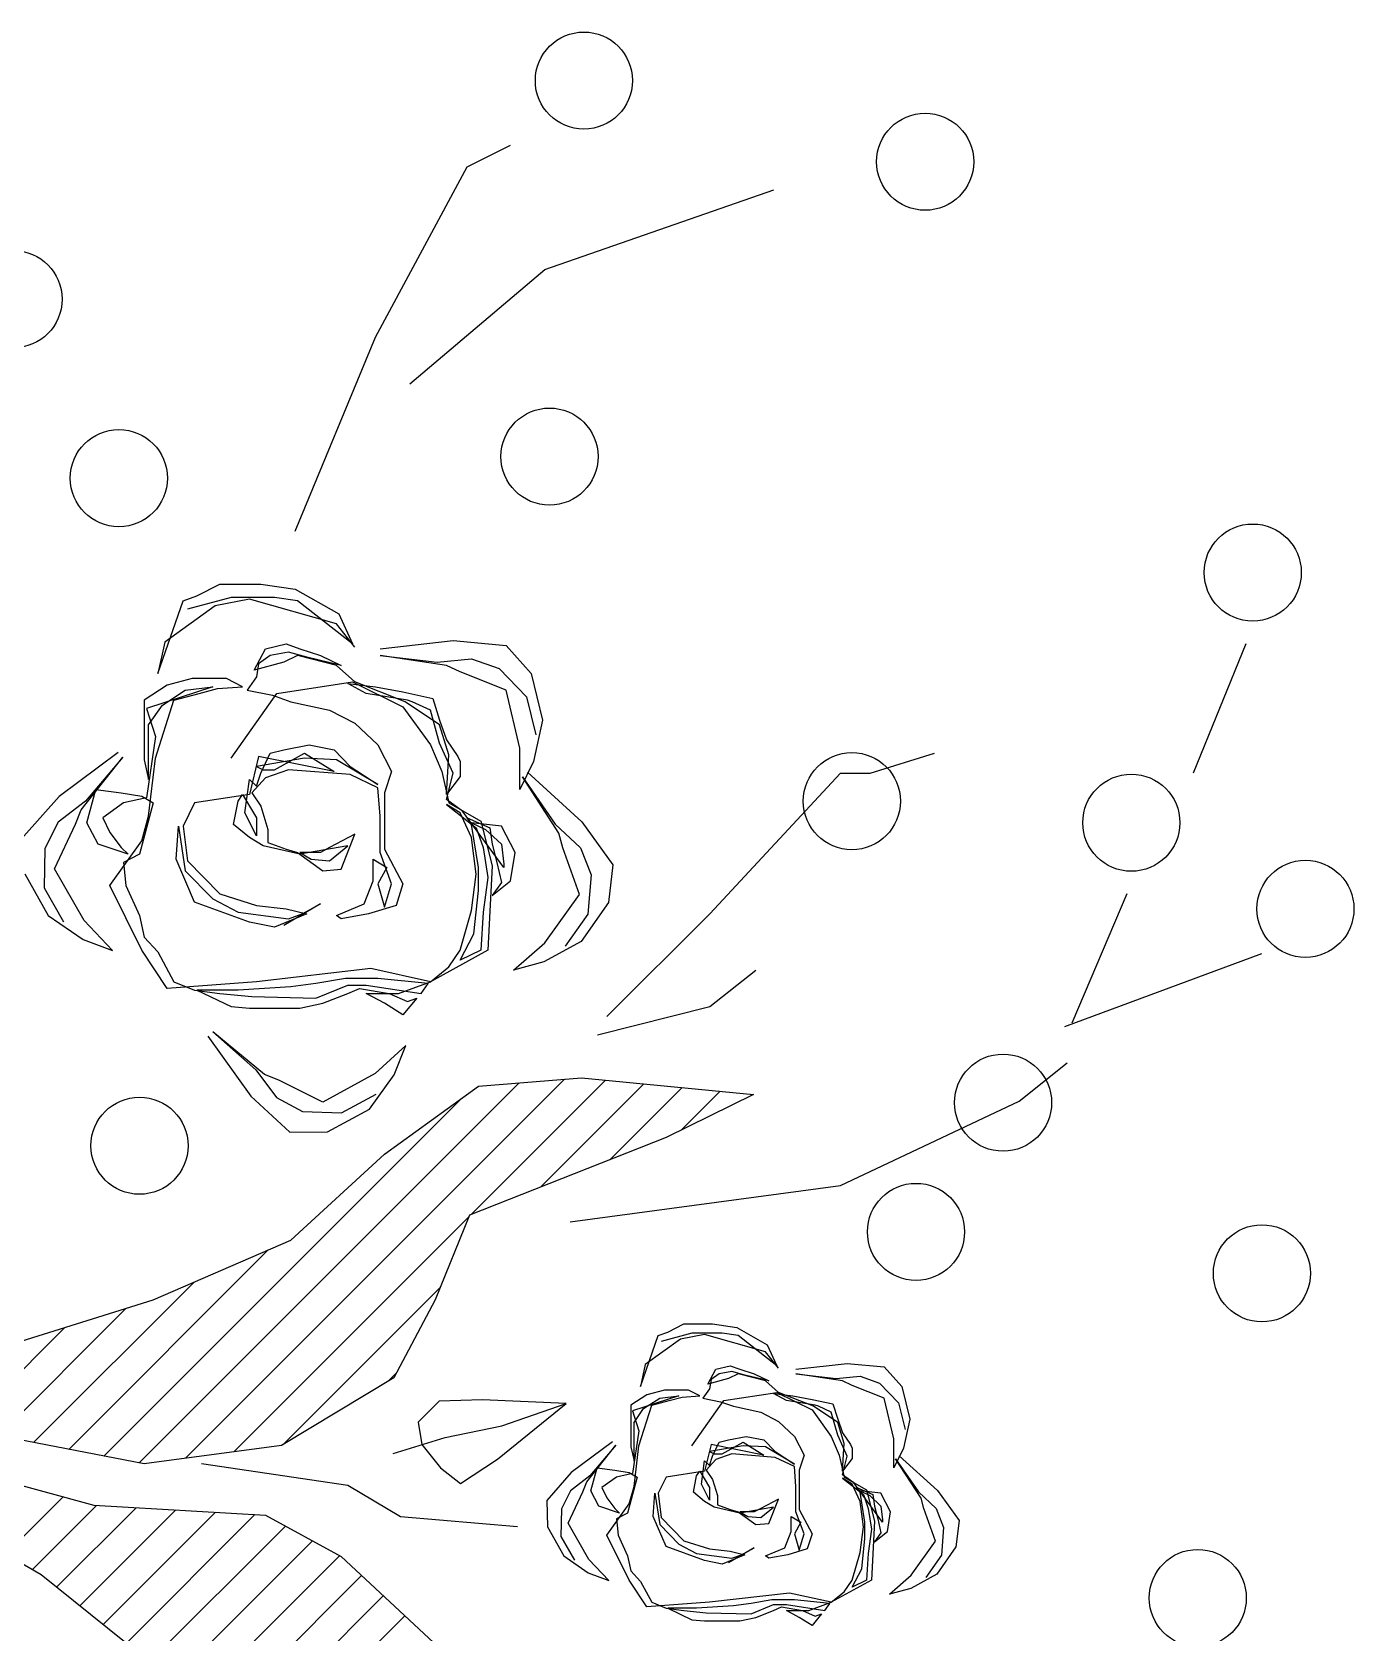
# Model space of a CAD drawing. Header units: inches. Extents: x 2744 to 7136, y -4349 to -2068.
# Drawn here: x 5870.41 to 5878.39, y -4250.18 to -4240.51 of the extents above; entities that cross this region are included whole.
import ezdxf

# ---------------------------------------------------------------- set-up
doc = ezdxf.new("R2010")
doc.units = ezdxf.units.IN
doc.header["$MEASUREMENT"] = 0
doc.layers.add('TREE', color=3, linetype='Continuous')

# ---------------------------------------------------------------- blocks, each defined once
blk = doc.blocks.new('06')
at = {"layer": 'TREE', "color": 97, "true_color": 0x446a2a}
for p, q in [((399.63722, 40.83042), (399.65051, 40.83699)), ((399.60926, 40.77834), (399.63722, 40.83042)), ((399.66099, 40.79907), (399.7309, 40.82334)), ((399.61975, 40.76418), (399.66099, 40.79907)), ((399.58479, 40.71918), (399.60926, 40.77834)), ((399.87491, 40.68479), (399.85883, 40.64535)), ((399.76026, 40.64535), (399.77984, 40.65142)), ((399.71133, 40.60237), (399.75117, 40.64535)), ((399.75117, 40.64535), (399.76026, 40.64535)), ((399.83856, 40.60844), (399.82178, 40.569)), ((399.67987, 40.57102), (399.71133, 40.60237)), ((399.81968, 40.56799), (399.87981, 40.59024)), ((399.71133, 40.57406), (399.72531, 40.58518)), ((399.67707, 40.56546), (399.71133, 40.57406)), ((399.8057, 40.54524), (399.82038, 40.55687)), ((399.53712, 40.4348), (399.6531, 40.55078)), ((399.55128, 40.43618), (399.66701, 40.5519)), ((399.63845, 40.51056), (399.67951, 40.55161)), ((399.6596, 40.51892), (399.69117, 40.55048)), ((399.67218, 40.55232), (399.72461, 40.54726)), ((399.68075, 40.52728), (399.70283, 40.54936)), ((399.52639, 40.43686), (399.63565, 40.54612)), ((399.72461, 40.54726), (399.69804, 40.53411)), ((399.70266, 40.5364), (399.7145, 40.54823)), ((399.75117, 40.51945), (399.8057, 40.54524)), ((399.69804, 40.53411), (399.63792, 40.51035)), ((399.5834, 40.50276), (399.61206, 40.52906)), ((399.66868, 40.50832), (399.75117, 40.51945)), ((399.63792, 40.51035), (399.62744, 40.48456)), ((399.56603, 40.43813), (399.6377, 40.50981)), ((399.54145, 40.48456), (399.5834, 40.50276)), ((399.51566, 40.43892), (399.57652, 40.49978)), ((399.50494, 40.44098), (399.55392, 40.48997)), ((399.58098, 40.4403), (399.62894, 40.48825)), ((399.49421, 40.44305), (399.5331, 40.48194)), ((399.49951, 40.47141), (399.54145, 40.48456)), ((399.62744, 40.48456), (399.61485, 40.46079)), ((399.48348, 40.44511), (399.51448, 40.47611)), ((399.61338, 40.4599), (399.61551, 40.46203)), ((399.61485, 40.46079), (399.5806, 40.44006)), ((399.62871, 40.45364), (399.62228, 40.4472)), ((399.64193, 40.45403), (399.62871, 40.45364)), ((399.66743, 40.45289), (399.64193, 40.45403)), ((399.64653, 40.43588), (399.66743, 40.45289)), ((399.64779, 40.44605), (399.66743, 40.45289)), ((399.62228, 40.4472), (399.62339, 40.44038)), ((399.53865, 40.4345), (399.48343, 40.44512)), ((399.61471, 40.43761), (399.63051, 40.44257)), ((399.63051, 40.44257), (399.64779, 40.44605)), ((399.5806, 40.44006), (399.53865, 40.4345)), ((399.62339, 40.44038), (399.62911, 40.43325)), ((399.48622, 40.43197), (399.52327, 40.42186)), ((399.60087, 40.42793), (399.55613, 40.4345)), ((399.62911, 40.43325), (399.63527, 40.42854)), ((399.63527, 40.42854), (399.64653, 40.43588)), ((399.61695, 40.41832), (399.60087, 40.42793)), ((399.66903, 40.43182), (399.66155, 40.42334)), ((399.4964, 40.40687), (399.51394, 40.42441)), ((399.66155, 40.42334), (399.66174, 40.41527)), ((399.66884, 40.4263), (399.66601, 40.42073)), ((399.5072, 40.40062), (399.47574, 40.41883)), ((399.5045, 40.40218), (399.52413, 40.42181)), ((399.51194, 40.39683), (399.53622, 40.42111)), ((399.51904, 40.39114), (399.54831, 40.42041)), ((399.52327, 40.42186), (399.57571, 40.41883)), ((399.52614, 40.38545), (399.5604, 40.41971)), ((399.53324, 40.37977), (399.57249, 40.41901)), ((399.57571, 40.41883), (399.59878, 40.40619)), ((399.6526, 40.41529), (399.61695, 40.41832)), ((399.66601, 40.42073), (399.66585, 40.41233)), ((399.54034, 40.37408), (399.58177, 40.4155)), ((399.66174, 40.41527), (399.66674, 40.40637)), ((399.54734, 40.36828), (399.59003, 40.41098)), ((399.66585, 40.41233), (399.66999, 40.40505)), ((399.55373, 40.36189), (399.59829, 40.40645)), ((399.59878, 40.40619), (399.63303, 40.37433)), ((399.66674, 40.40637), (399.67422, 40.40125)), ((399.54634, 40.36927), (399.5072, 40.40062)), ((399.56012, 40.35549), (399.60502, 40.40038)), ((399.56652, 40.34909), (399.61164, 40.39422)), ((399.57291, 40.3427), (399.61827, 40.38806))]:
    blk.add_line(p, q, dxfattribs=at)
at = {"layer": 'TREE', "color": 30, "true_color": 0xef731a}
for p, q in [((399.55473, 40.69946), (399.56172, 40.703)), ((399.56172, 40.703), (399.57431, 40.703)), ((399.57431, 40.703), (399.58479, 40.70148)), ((399.58479, 40.70148), (399.59808, 40.69389)), ((399.54285, 40.67569), (399.55054, 40.69794)), ((399.56033, 40.69642), (399.54495, 40.6853)), ((399.55054, 40.69794), (399.55473, 40.69946)), ((399.56522, 40.69895), (399.55194, 40.69541)), ((399.57081, 40.69844), (399.56033, 40.69642)), ((399.5785, 40.69895), (399.56522, 40.69895)), ((399.59738, 40.69086), (399.57081, 40.69844)), ((399.58549, 40.69794), (399.5785, 40.69895)), ((399.60227, 40.68479), (399.58549, 40.69794)), ((399.59808, 40.69389), (399.60227, 40.68479)), ((399.60297, 40.68378), (399.59738, 40.69086)), ((399.54495, 40.6853), (399.54285, 40.67569)), ((399.57221, 40.6767), (399.57571, 40.68328)), ((399.5771, 40.68125), (399.57361, 40.67872)), ((399.57571, 40.68328), (399.582, 40.68479)), ((399.5827, 40.68226), (399.5771, 40.68125)), ((399.58549, 40.68125), (399.5813, 40.67923)), ((399.582, 40.68479), (399.58619, 40.68328)), ((399.58829, 40.68075), (399.5827, 40.68226)), ((399.59738, 40.67822), (399.58549, 40.68125)), ((399.58619, 40.68328), (399.59248, 40.68125)), ((399.59248, 40.68125), (399.59878, 40.67822)), ((399.61066, 40.68328), (399.63303, 40.6858)), ((399.61066, 40.68125), (399.62814, 40.67923)), ((399.63093, 40.67822), (399.61066, 40.68125)), ((399.63303, 40.6858), (399.64911, 40.68429)), ((399.64911, 40.68429), (399.6568, 40.67569)), ((399.5813, 40.67923), (399.57221, 40.6767)), ((399.57361, 40.67872), (399.57291, 40.67468)), ((399.59878, 40.67822), (399.58829, 40.68075)), ((399.60297, 40.67316), (399.59738, 40.67822)), ((399.62814, 40.67923), (399.63862, 40.68024)), ((399.63513, 40.6762), (399.63093, 40.67822)), ((399.63862, 40.68024), (399.64701, 40.67721)), ((399.64701, 40.67721), (399.6554, 40.66861)), ((399.54565, 40.67215), (399.53865, 40.6676)), ((399.55963, 40.67165), (399.53935, 40.66507)), ((399.55334, 40.67417), (399.54565, 40.67215)), ((399.55124, 40.67063), (399.55963, 40.67165)), ((399.56382, 40.67417), (399.55334, 40.67417)), ((399.56103, 40.67114), (399.56872, 40.67165)), ((399.56872, 40.67165), (399.56382, 40.67417)), ((399.57291, 40.67468), (399.57011, 40.67063)), ((399.5792, 40.66962), (399.60227, 40.67316)), ((399.60087, 40.67266), (399.60926, 40.67165)), ((399.60647, 40.66962), (399.60087, 40.67266)), ((399.60227, 40.67316), (399.61765, 40.66558)), ((399.61835, 40.6671), (399.60297, 40.67316)), ((399.60926, 40.67165), (399.61765, 40.67013)), ((399.64911, 40.67063), (399.63513, 40.6762)), ((399.6568, 40.67569), (399.66029, 40.66153)), ((399.53865, 40.6676), (399.53865, 40.66153)), ((399.54215, 40.6499), (399.54774, 40.6676)), ((399.54425, 40.66608), (399.55124, 40.67063)), ((399.54774, 40.6676), (399.55543, 40.66962)), ((399.55543, 40.66962), (399.56103, 40.67114)), ((399.56522, 40.6499), (399.5792, 40.66962)), ((399.57011, 40.67063), (399.5778, 40.66912)), ((399.5778, 40.66912), (399.5834, 40.6671)), ((399.5834, 40.6671), (399.59528, 40.66457)), ((399.61905, 40.6676), (399.60647, 40.66962)), ((399.61765, 40.67013), (399.62674, 40.66811)), ((399.62884, 40.66002), (399.61835, 40.6671)), ((399.62045, 40.6671), (399.61905, 40.6676)), ((399.62604, 40.66457), (399.62045, 40.6671)), ((399.62674, 40.66811), (399.62884, 40.66153)), ((399.6533, 40.65294), (399.64911, 40.67063)), ((399.6554, 40.66861), (399.6582, 40.65698)), ((399.53935, 40.66507), (399.54215, 40.65648)), ((399.54005, 40.66002), (399.54425, 40.66608)), ((399.59528, 40.66457), (399.60297, 40.66052)), ((399.61765, 40.66558), (399.62604, 40.65395)), ((399.62884, 40.65445), (399.62604, 40.66457)), ((399.53865, 40.66153), (399.53865, 40.6494)), ((399.54005, 40.64333), (399.54005, 40.66002)), ((399.60297, 40.66052), (399.60996, 40.65395)), ((399.62884, 40.66153), (399.63093, 40.65547)), ((399.63163, 40.65091), (399.62884, 40.66002)), ((399.66029, 40.66153), (399.6575, 40.64889)), ((399.54215, 40.65648), (399.53935, 40.63777)), ((399.5771, 40.65142), (399.5813, 40.65243)), ((399.5813, 40.65243), (399.58899, 40.65395)), ((399.58899, 40.65395), (399.59668, 40.65243)), ((399.59668, 40.65243), (399.60157, 40.64738)), ((399.60996, 40.65395), (399.61416, 40.64586)), ((399.62604, 40.65395), (399.62953, 40.64586)), ((399.63303, 40.64535), (399.62884, 40.65445)), ((399.63093, 40.65547), (399.63443, 40.65041)), ((399.6533, 40.6403), (399.6533, 40.65294)), ((399.53073, 40.65166), (399.51269, 40.6382)), ((399.51941, 40.6341), (399.53212, 40.65018)), ((399.53212, 40.65018), (399.52076, 40.63675)), ((399.53865, 40.6494), (399.54005, 40.64333)), ((399.54005, 40.63221), (399.54215, 40.6499)), ((399.57361, 40.65041), (399.57081, 40.63878)), ((399.58759, 40.6499), (399.57291, 40.64738)), ((399.57291, 40.64738), (399.57501, 40.64636)), ((399.59668, 40.64586), (399.57361, 40.65041)), ((399.57431, 40.64535), (399.5771, 40.65142)), ((399.5785, 40.64636), (399.58759, 40.65142)), ((399.58759, 40.65142), (399.59668, 40.64586)), ((399.59738, 40.6494), (399.58759, 40.6499)), ((399.60996, 40.64181), (399.59738, 40.6494)), ((399.60157, 40.64738), (399.60996, 40.64181)), ((399.63093, 40.63878), (399.63163, 40.65091)), ((399.63443, 40.65041), (399.63513, 40.64889)), ((399.63513, 40.64889), (399.63513, 40.64434)), ((399.6575, 40.64889), (399.6533, 40.6403)), ((399.56941, 40.63322), (399.57081, 40.64333)), ((399.57081, 40.64333), (399.57291, 40.64131)), ((399.57571, 40.64384), (399.57151, 40.63929)), ((399.57291, 40.64131), (399.57431, 40.64535)), ((399.57501, 40.64636), (399.5785, 40.64636)), ((399.5827, 40.64636), (399.57571, 40.64384)), ((399.60157, 40.64485), (399.5827, 40.64636)), ((399.60996, 40.6408), (399.60157, 40.64485)), ((399.61416, 40.64586), (399.61206, 40.63929)), ((399.62953, 40.64586), (399.63163, 40.63625)), ((399.63093, 40.63726), (399.63303, 40.64535)), ((399.63513, 40.64434), (399.63093, 40.63878)), ((399.65412, 40.64423), (399.66412, 40.62976)), ((399.66521, 40.62699), (399.65412, 40.64423)), ((399.65564, 40.64557), (399.67229, 40.63041)), ((399.51269, 40.6382), (399.502, 40.62609)), ((399.52118, 40.63018), (399.52397, 40.6403)), ((399.52397, 40.6403), (399.53166, 40.63929)), ((399.53166, 40.63929), (399.53796, 40.63827)), ((399.53935, 40.63777), (399.53236, 40.63625)), ((399.53796, 40.63827), (399.54145, 40.63625)), ((399.57081, 40.63878), (399.55403, 40.63625)), ((399.56732, 40.63676), (399.56872, 40.63878)), ((399.56872, 40.63878), (399.57291, 40.6317)), ((399.57151, 40.63929), (399.57431, 40.63524)), ((399.61066, 40.63221), (399.60996, 40.6408)), ((399.61206, 40.63929), (399.61206, 40.62209)), ((399.63583, 40.63372), (399.63093, 40.63726)), ((399.52076, 40.63675), (399.51242, 40.63031)), ((399.51773, 40.62975), (399.51941, 40.6341)), ((399.53236, 40.63625), (399.52607, 40.6317)), ((399.54145, 40.63625), (399.53726, 40.62058)), ((399.55403, 40.63625), (399.55054, 40.62917)), ((399.56592, 40.62968), (399.56732, 40.63676)), ((399.57291, 40.62614), (399.56941, 40.63322)), ((399.57431, 40.63524), (399.5764, 40.62816)), ((399.63093, 40.63575), (399.64002, 40.62867)), ((399.63513, 40.63322), (399.63093, 40.63575)), ((399.63163, 40.63625), (399.64142, 40.63069)), ((399.63862, 40.62563), (399.63513, 40.63322)), ((399.64841, 40.61653), (399.63583, 40.63372)), ((399.51242, 40.63031), (399.50837, 40.62236)), ((399.51134, 40.61613), (399.51773, 40.62975)), ((399.52467, 40.62361), (399.52118, 40.63018)), ((399.52607, 40.6317), (399.52817, 40.62715)), ((399.53796, 40.62462), (399.54005, 40.63221)), ((399.54844, 40.61906), (399.54914, 40.62917)), ((399.54914, 40.62917), (399.55124, 40.61552)), ((399.55054, 40.62917), (399.55194, 40.61855)), ((399.57081, 40.62563), (399.56592, 40.62968)), ((399.57291, 40.6317), (399.57291, 40.62614)), ((399.5764, 40.62816), (399.5764, 40.62412)), ((399.61066, 40.62108), (399.61066, 40.63221)), ((399.63722, 40.6317), (399.64422, 40.62867)), ((399.63862, 40.62968), (399.63722, 40.6317)), ((399.63862, 40.63018), (399.64282, 40.62816)), ((399.64771, 40.62917), (399.63862, 40.63018)), ((399.64072, 40.61653), (399.63862, 40.62968)), ((399.64002, 40.62867), (399.64212, 40.6226)), ((399.64142, 40.63069), (399.64491, 40.61704)), ((399.64282, 40.62816), (399.64771, 40.62361)), ((399.64422, 40.62867), (399.64491, 40.62361)), ((399.65191, 40.62108), (399.64771, 40.62917)), ((399.66412, 40.62976), (399.6718, 40.62254)), ((399.67229, 40.63041), (399.68175, 40.61732)), ((399.53376, 40.62058), (399.52467, 40.62361)), ((399.52817, 40.62715), (399.53166, 40.6226)), ((399.52817, 40.61097), (399.53796, 40.62462)), ((399.53166, 40.6226), (399.53376, 40.62058)), ((399.57501, 40.6231), (399.57081, 40.62563)), ((399.58619, 40.62058), (399.57501, 40.6231)), ((399.5764, 40.62412), (399.582, 40.62209)), ((399.60087, 40.6231), (399.58619, 40.62058)), ((399.59528, 40.6226), (399.59248, 40.62108)), ((399.60297, 40.62664), (399.59528, 40.6226)), ((399.59528, 40.61855), (399.60087, 40.6231)), ((399.59878, 40.61603), (399.60297, 40.62664)), ((399.64002, 40.61451), (399.63862, 40.62563)), ((399.64212, 40.6226), (399.64352, 40.6135)), ((399.64491, 40.62361), (399.64631, 40.61805)), ((399.64771, 40.62361), (399.64841, 40.61754)), ((399.66645, 40.6225), (399.66521, 40.62699)), ((399.50837, 40.62236), (399.50814, 40.61035)), ((399.53726, 40.62058), (399.53236, 40.61805)), ((399.53236, 40.61805), (399.53306, 40.61097)), ((399.55403, 40.60591), (399.54844, 40.61906)), ((399.55194, 40.61855), (399.56172, 40.60844)), ((399.582, 40.62209), (399.58549, 40.62108)), ((399.58549, 40.62108), (399.59318, 40.61552)), ((399.58619, 40.62108), (399.58969, 40.61906)), ((399.59248, 40.62108), (399.58619, 40.62108)), ((399.58969, 40.61906), (399.59528, 40.61855)), ((399.60856, 40.61906), (399.61276, 40.61653)), ((399.60856, 40.61249), (399.60856, 40.61906)), ((399.61416, 40.61148), (399.61066, 40.62108)), ((399.61206, 40.62209), (399.61765, 40.61148)), ((399.64631, 40.61805), (399.64771, 40.61198)), ((399.65051, 40.61249), (399.65191, 40.62108)), ((399.67149, 40.60832), (399.66645, 40.6225)), ((399.6718, 40.62254), (399.67505, 40.61423)), ((399.50227, 40.61456), (399.50941, 40.60184)), ((399.52039, 40.60035), (399.51134, 40.61613)), ((399.55124, 40.61552), (399.55963, 40.60692)), ((399.59318, 40.61552), (399.59878, 40.61603)), ((399.61276, 40.61653), (399.60996, 40.61148)), ((399.63862, 40.60338), (399.64002, 40.61451)), ((399.64072, 40.60945), (399.64072, 40.61653)), ((399.64352, 40.6135), (399.64212, 40.60288)), ((399.64491, 40.61704), (399.64352, 40.59125)), ((399.64841, 40.61754), (399.64841, 40.61653)), ((399.67505, 40.61423), (399.67411, 40.60226)), ((399.68175, 40.61732), (399.68036, 40.60587)), ((399.50814, 40.61035), (399.51405, 40.59996)), ((399.53796, 40.59125), (399.52817, 40.61097)), ((399.53306, 40.61097), (399.53726, 40.60187)), ((399.56172, 40.60844), (399.57291, 40.6049)), ((399.60577, 40.60541), (399.60856, 40.61249)), ((399.60996, 40.61148), (399.61206, 40.6044)), ((399.61206, 40.6044), (399.61416, 40.61148)), ((399.61765, 40.61148), (399.61555, 40.6049)), ((399.63932, 40.59631), (399.64072, 40.60945)), ((399.64491, 40.60794), (399.65051, 40.61249)), ((399.64771, 40.61198), (399.64491, 40.60794)), ((399.66095, 40.5935), (399.67149, 40.60832)), ((399.57081, 40.59985), (399.55403, 40.60591)), ((399.55963, 40.60692), (399.56732, 40.60288)), ((399.57291, 40.6049), (399.582, 40.60389)), ((399.59248, 40.60541), (399.5813, 40.59883)), ((399.582, 40.60389), (399.58829, 40.60237)), ((399.58689, 40.60237), (399.59248, 40.60541)), ((399.59738, 40.60187), (399.60577, 40.60541)), ((399.61555, 40.6049), (399.60716, 40.60237)), ((399.63513, 40.59125), (399.63862, 40.60338)), ((399.68036, 40.60587), (399.67202, 40.59391)), ((399.50941, 40.60184), (399.5201, 40.59453)), ((399.52904, 40.59113), (399.52039, 40.60035)), ((399.53726, 40.60187), (399.53865, 40.59529)), ((399.56732, 40.60288), (399.5827, 40.60086)), ((399.5785, 40.59833), (399.57081, 40.59985)), ((399.58829, 40.60237), (399.5785, 40.59833)), ((399.5827, 40.60086), (399.58689, 40.60237)), ((399.59878, 40.60086), (399.59738, 40.60187)), ((399.60716, 40.60237), (399.59878, 40.60086)), ((399.64212, 40.60288), (399.64142, 40.59125)), ((399.67411, 40.60226), (399.66721, 40.59249)), ((399.5201, 40.59453), (399.52904, 40.59113)), ((399.53865, 40.59529), (399.54285, 40.59074)), ((399.63513, 40.58822), (399.63932, 40.59631)), ((399.65144, 40.58517), (399.66095, 40.5935)), ((399.67202, 40.59391), (399.66067, 40.58768)), ((399.54565, 40.57962), (399.53796, 40.59125)), ((399.54285, 40.59074), (399.54774, 40.58164)), ((399.64352, 40.59125), (399.62604, 40.58164)), ((399.63163, 40.58619), (399.63513, 40.59125)), ((399.64142, 40.59125), (399.63513, 40.58822)), ((399.60786, 40.58569), (399.57291, 40.58164)), ((399.62604, 40.58164), (399.60786, 40.58569)), ((399.62604, 40.58164), (399.63163, 40.58619)), ((399.66067, 40.58768), (399.65144, 40.58517)), ((399.57291, 40.58164), (399.54565, 40.57962)), ((399.54774, 40.58164), (399.55403, 40.57911)), ((399.55403, 40.57911), (399.56172, 40.5781)), ((399.55473, 40.57911), (399.56522, 40.57406)), ((399.56732, 40.57911), (399.55473, 40.57911)), ((399.5834, 40.58013), (399.56732, 40.57911)), ((399.59109, 40.58114), (399.5834, 40.58013)), ((399.60017, 40.58265), (399.59109, 40.58114)), ((399.59109, 40.57659), (399.60087, 40.58063)), ((399.60996, 40.58265), (399.60017, 40.58265)), ((399.60087, 40.58063), (399.60647, 40.58063)), ((399.60087, 40.5781), (399.60437, 40.57962)), ((399.60437, 40.57962), (399.61346, 40.5781)), ((399.60647, 40.58063), (399.62324, 40.5781)), ((399.62534, 40.58114), (399.60996, 40.58265)), ((399.61625, 40.5781), (399.62604, 40.58164)), ((399.62324, 40.5781), (399.62534, 40.58114)), ((399.56172, 40.5781), (399.57151, 40.57709)), ((399.56522, 40.57406), (399.57081, 40.57355)), ((399.57151, 40.57709), (399.59109, 40.57659)), ((399.58619, 40.57355), (399.59318, 40.57507)), ((399.59318, 40.57507), (399.60087, 40.5781)), ((399.60647, 40.5781), (399.61625, 40.5781)), ((399.61206, 40.57507), (399.60647, 40.5781)), ((399.61765, 40.57153), (399.61206, 40.57507)), ((399.61346, 40.5781), (399.61905, 40.57557)), ((399.62185, 40.57659), (399.61765, 40.57153)), ((399.61905, 40.57557), (399.62185, 40.57659)), ((399.57081, 40.57355), (399.5771, 40.57355)), ((399.5771, 40.57355), (399.58619, 40.57355)), ((399.55809, 40.56499), (399.5712, 40.54669)), ((399.55959, 40.56634), (399.5728, 40.55473)), ((399.57543, 40.55333), (399.55959, 40.56634)), ((399.61857, 40.56214), (399.60918, 40.55367)), ((399.615, 40.55326), (399.61857, 40.56214)), ((399.5728, 40.55473), (399.57908, 40.54627)), ((399.57974, 40.55157), (399.57543, 40.55333)), ((399.59324, 40.54492), (399.57974, 40.55157)), ((399.60918, 40.55367), (399.59324, 40.54492)), ((399.60749, 40.54272), (399.615, 40.55326)), ((399.61206, 40.52906), (399.64072, 40.54979)), ((399.64072, 40.54979), (399.67218, 40.55232)), ((399.5712, 40.54669), (399.5831, 40.53577)), ((399.57908, 40.54627), (399.58695, 40.54207)), ((399.59895, 40.54161), (399.60946, 40.54732)), ((399.58695, 40.54207), (399.59895, 40.54161)), ((399.59464, 40.53582), (399.60749, 40.54272)), ((399.5831, 40.53577), (399.59464, 40.53582)), ((399.69846, 40.4747), (399.70336, 40.47718)), ((399.70336, 40.47718), (399.71217, 40.47718)), ((399.71217, 40.47718), (399.71951, 40.47612)), ((399.71951, 40.47612), (399.7288, 40.47081)), ((399.69015, 40.45806), (399.69553, 40.47364)), ((399.70238, 40.47258), (399.69161, 40.46479)), ((399.69553, 40.47364), (399.69846, 40.4747)), ((399.7058, 40.47435), (399.69651, 40.47187)), ((399.70972, 40.47399), (399.70238, 40.47258)), ((399.7151, 40.47435), (399.7058, 40.47435)), ((399.72831, 40.46868), (399.70972, 40.47399)), ((399.72, 40.47364), (399.7151, 40.47435)), ((399.73174, 40.46444), (399.72, 40.47364)), ((399.73223, 40.46373), (399.72831, 40.46868)), ((399.7288, 40.47081), (399.73174, 40.46444)), ((399.69161, 40.46479), (399.69015, 40.45806)), ((399.7107, 40.45877), (399.71314, 40.46337)), ((399.71412, 40.46196), (399.71168, 40.46019)), ((399.71314, 40.46337), (399.71755, 40.46444)), ((399.71804, 40.46267), (399.71412, 40.46196)), ((399.72, 40.46196), (399.71706, 40.46054)), ((399.71755, 40.46444), (399.72049, 40.46337)), ((399.72195, 40.4616), (399.71804, 40.46267)), ((399.72831, 40.45983), (399.72, 40.46196)), ((399.72049, 40.46337), (399.72489, 40.46196)), ((399.72929, 40.45983), (399.72195, 40.4616)), ((399.72489, 40.46196), (399.72929, 40.45983)), ((399.73761, 40.46337), (399.75327, 40.46514)), ((399.73761, 40.46196), (399.74985, 40.46054)), ((399.7518, 40.45983), (399.73761, 40.46196)), ((399.75327, 40.46514), (399.76453, 40.46408)), ((399.76453, 40.46408), (399.76991, 40.45806)), ((399.69749, 40.457), (399.6921, 40.45559)), ((399.70483, 40.457), (399.69749, 40.457)), ((399.70825, 40.45523), (399.70483, 40.457)), ((399.71119, 40.45736), (399.70923, 40.45452)), ((399.71706, 40.46054), (399.7107, 40.45877)), ((399.71168, 40.46019), (399.71119, 40.45736)), ((399.73223, 40.45629), (399.72831, 40.45983)), ((399.74985, 40.46054), (399.75719, 40.46125)), ((399.75474, 40.45842), (399.7518, 40.45983)), ((399.76453, 40.45452), (399.75474, 40.45842)), ((399.75719, 40.46125), (399.76306, 40.45913)), ((399.76306, 40.45913), (399.76893, 40.45311)), ((399.76991, 40.45806), (399.77236, 40.44815)), ((399.6921, 40.45559), (399.68721, 40.4524)), ((399.68721, 40.4524), (399.68721, 40.44815)), ((399.70189, 40.45523), (399.6877, 40.45063)), ((399.68966, 40.44001), (399.69357, 40.4524)), ((399.69112, 40.45134), (399.69602, 40.45452)), ((399.69357, 40.4524), (399.69895, 40.45382)), ((399.69602, 40.45452), (399.70189, 40.45523)), ((399.69895, 40.45382), (399.70287, 40.45488)), ((399.70287, 40.45488), (399.70825, 40.45523)), ((399.7058, 40.44001), (399.71559, 40.45382)), ((399.70923, 40.45452), (399.71461, 40.45346)), ((399.71461, 40.45346), (399.71853, 40.45205)), ((399.71559, 40.45382), (399.73174, 40.45629)), ((399.71853, 40.45205), (399.72685, 40.45028)), ((399.73076, 40.45594), (399.73663, 40.45523)), ((399.73468, 40.45382), (399.73076, 40.45594)), ((399.73174, 40.45629), (399.74251, 40.45099)), ((399.743, 40.45205), (399.73223, 40.45629)), ((399.74348, 40.4524), (399.73468, 40.45382)), ((399.73663, 40.45523), (399.74251, 40.45417)), ((399.74251, 40.45417), (399.74887, 40.45276)), ((399.75034, 40.44709), (399.743, 40.45205)), ((399.74446, 40.45205), (399.74348, 40.4524)), ((399.74838, 40.45028), (399.74446, 40.45205)), ((399.74887, 40.45276), (399.75034, 40.44815)), ((399.76746, 40.44214), (399.76453, 40.45452)), ((399.76893, 40.45311), (399.77089, 40.44497)), ((399.68721, 40.44815), (399.68721, 40.43966)), ((399.6877, 40.45063), (399.68966, 40.44461)), ((399.68819, 40.44709), (399.69112, 40.45134)), ((399.68819, 40.43541), (399.68819, 40.44709)), ((399.72685, 40.45028), (399.73223, 40.44745)), ((399.73223, 40.44745), (399.73712, 40.44284)), ((399.74251, 40.45099), (399.74838, 40.44284)), ((399.75034, 40.4432), (399.74838, 40.45028)), ((399.75034, 40.44815), (399.7518, 40.44391)), ((399.75229, 40.44072), (399.75034, 40.44709)), ((399.77236, 40.44815), (399.7704, 40.43931)), ((399.68966, 40.44461), (399.6877, 40.43152)), ((399.71412, 40.44107), (399.71706, 40.44178)), ((399.71706, 40.44178), (399.72244, 40.44284)), ((399.72244, 40.44284), (399.72783, 40.44178)), ((399.72783, 40.44178), (399.73125, 40.43824)), ((399.73712, 40.44284), (399.74006, 40.43718)), ((399.74838, 40.44284), (399.75083, 40.43718)), ((399.75327, 40.43683), (399.75034, 40.4432)), ((399.7518, 40.44391), (399.75425, 40.44037)), ((399.76746, 40.43329), (399.76746, 40.44214)), ((399.68166, 40.44124), (399.66903, 40.43182)), ((399.67374, 40.42895), (399.68263, 40.44021)), ((399.68263, 40.44021), (399.67468, 40.4308)), ((399.68721, 40.43966), (399.68819, 40.43541)), ((399.68819, 40.42762), (399.68966, 40.44001)), ((399.71168, 40.44037), (399.70972, 40.43223)), ((399.72146, 40.44001), (399.71119, 40.43824)), ((399.71119, 40.43824), (399.71266, 40.43754)), ((399.72783, 40.43718), (399.71168, 40.44037)), ((399.71217, 40.43683), (399.71412, 40.44107)), ((399.71266, 40.43754), (399.7151, 40.43754)), ((399.71804, 40.43754), (399.71314, 40.43577)), ((399.7151, 40.43754), (399.72146, 40.44107)), ((399.73125, 40.43647), (399.71804, 40.43754)), ((399.72146, 40.44107), (399.72783, 40.43718)), ((399.72831, 40.43966), (399.72146, 40.44001)), ((399.73712, 40.43435), (399.72831, 40.43966)), ((399.73125, 40.43824), (399.73712, 40.43435)), ((399.74006, 40.43718), (399.73859, 40.43258)), ((399.75083, 40.43718), (399.75229, 40.43046)), ((399.7518, 40.43223), (399.75229, 40.44072)), ((399.75425, 40.44037), (399.75474, 40.43931)), ((399.75474, 40.43931), (399.75474, 40.43612)), ((399.7704, 40.43931), (399.76746, 40.43329)), ((399.7691, 40.43698), (399.78075, 40.42637)), ((399.67497, 40.42621), (399.67693, 40.43329)), ((399.67693, 40.43329), (399.68232, 40.43258)), ((399.68232, 40.43258), (399.68672, 40.43187)), ((399.70972, 40.43223), (399.69797, 40.43046)), ((399.70727, 40.43081), (399.70825, 40.43223)), ((399.70825, 40.43223), (399.71119, 40.42727)), ((399.70874, 40.42833), (399.70972, 40.43541)), ((399.70972, 40.43541), (399.71119, 40.434)), ((399.71314, 40.43577), (399.71021, 40.43258)), ((399.71021, 40.43258), (399.71217, 40.42975)), ((399.71119, 40.434), (399.71217, 40.43683)), ((399.73712, 40.43364), (399.73125, 40.43647)), ((399.73761, 40.42762), (399.73712, 40.43364)), ((399.73859, 40.43258), (399.73859, 40.42055)), ((399.7518, 40.43116), (399.75327, 40.43683)), ((399.75474, 40.43612), (399.7518, 40.43223)), ((399.76803, 40.43604), (399.77504, 40.42591)), ((399.77579, 40.42397), (399.76803, 40.43604)), ((399.67468, 40.4308), (399.66884, 40.4263)), ((399.67256, 40.42591), (399.67374, 40.42895)), ((399.6828, 40.43046), (399.6784, 40.42727)), ((399.6784, 40.42727), (399.67987, 40.42409)), ((399.6877, 40.43152), (399.6828, 40.43046)), ((399.68917, 40.43046), (399.68623, 40.41948)), ((399.68672, 40.43187), (399.68917, 40.43046)), ((399.68672, 40.42232), (399.68819, 40.42762)), ((399.69797, 40.43046), (399.69553, 40.4255)), ((399.70629, 40.42586), (399.70727, 40.43081)), ((399.71119, 40.42338), (399.70874, 40.42833)), ((399.71119, 40.42727), (399.71119, 40.42338)), ((399.71217, 40.42975), (399.71363, 40.42479)), ((399.73761, 40.41984), (399.73761, 40.42762)), ((399.75523, 40.42869), (399.7518, 40.43116)), ((399.7518, 40.4301), (399.75817, 40.42515)), ((399.75474, 40.42833), (399.7518, 40.4301)), ((399.75229, 40.43046), (399.75914, 40.42656)), ((399.75719, 40.42302), (399.75474, 40.42833)), ((399.76404, 40.41665), (399.75523, 40.42869)), ((399.75621, 40.42727), (399.7611, 40.42515)), ((399.75719, 40.42586), (399.75621, 40.42727)), ((399.66809, 40.41637), (399.67256, 40.42591)), ((399.67742, 40.42161), (399.67497, 40.42621)), ((399.67987, 40.42409), (399.68232, 40.4209)), ((399.67987, 40.41276), (399.68672, 40.42232)), ((399.69406, 40.41842), (399.69455, 40.4255)), ((399.69455, 40.4255), (399.69602, 40.41594)), ((399.69553, 40.4255), (399.69651, 40.41807)), ((399.70972, 40.42302), (399.70629, 40.42586)), ((399.71266, 40.42125), (399.70972, 40.42302)), ((399.71363, 40.42479), (399.71363, 40.42196)), ((399.73223, 40.42373), (399.72685, 40.4209)), ((399.72929, 40.4163), (399.73223, 40.42373)), ((399.75719, 40.42621), (399.76012, 40.42479)), ((399.76355, 40.4255), (399.75719, 40.42621)), ((399.75865, 40.41665), (399.75719, 40.42586)), ((399.75817, 40.41524), (399.75719, 40.42302)), ((399.75817, 40.42515), (399.75963, 40.4209)), ((399.75914, 40.42656), (399.76159, 40.41701)), ((399.76012, 40.42479), (399.76355, 40.42161)), ((399.7611, 40.42515), (399.76159, 40.42161)), ((399.76648, 40.41984), (399.76355, 40.4255)), ((399.77504, 40.42591), (399.78041, 40.42086)), ((399.77667, 40.42083), (399.77579, 40.42397)), ((399.78075, 40.42637), (399.78738, 40.41721)), ((399.68378, 40.41948), (399.67742, 40.42161)), ((399.68232, 40.4209), (399.68378, 40.41948)), ((399.68623, 40.41948), (399.6828, 40.41771)), ((399.6828, 40.41771), (399.68329, 40.41276)), ((399.69797, 40.40922), (399.69406, 40.41842)), ((399.69651, 40.41807), (399.70336, 40.41099)), ((399.72049, 40.41948), (399.71266, 40.42125)), ((399.71363, 40.42196), (399.71755, 40.42055)), ((399.71755, 40.42055), (399.72, 40.41984)), ((399.72, 40.41984), (399.72538, 40.41594)), ((399.73076, 40.42125), (399.72049, 40.41948)), ((399.72049, 40.41984), (399.72293, 40.41842)), ((399.72489, 40.41984), (399.72049, 40.41984)), ((399.72293, 40.41842), (399.72685, 40.41807)), ((399.72685, 40.4209), (399.72489, 40.41984)), ((399.72685, 40.41807), (399.73076, 40.42125)), ((399.73614, 40.41842), (399.73908, 40.41665)), ((399.73614, 40.41382), (399.73614, 40.41842)), ((399.74006, 40.41311), (399.73761, 40.41984)), ((399.73859, 40.42055), (399.74251, 40.41311)), ((399.75963, 40.4209), (399.76061, 40.41453)), ((399.76159, 40.42161), (399.76257, 40.41771)), ((399.76257, 40.41771), (399.76355, 40.41347)), ((399.76355, 40.42161), (399.76404, 40.41736)), ((399.76404, 40.41736), (399.76404, 40.41665)), ((399.76551, 40.41382), (399.76648, 40.41984)), ((399.78019, 40.41091), (399.77667, 40.42083)), ((399.78041, 40.42086), (399.78268, 40.41504)), ((399.67442, 40.40533), (399.66809, 40.41637)), ((399.68672, 40.39896), (399.67987, 40.41276)), ((399.68329, 40.41276), (399.68623, 40.40639)), ((399.69602, 40.41594), (399.70189, 40.40993)), ((399.72538, 40.41594), (399.72929, 40.4163)), ((399.73419, 40.40887), (399.73614, 40.41382)), ((399.73908, 40.41665), (399.73712, 40.41311)), ((399.73712, 40.41311), (399.73859, 40.40816)), ((399.73859, 40.40816), (399.74006, 40.41311)), ((399.74251, 40.41311), (399.74104, 40.40851)), ((399.75719, 40.40745), (399.75817, 40.41524)), ((399.75865, 40.4117), (399.75865, 40.41665)), ((399.76061, 40.41453), (399.75963, 40.4071)), ((399.76159, 40.41701), (399.76061, 40.39896)), ((399.76159, 40.41064), (399.76551, 40.41382)), ((399.76355, 40.41347), (399.76159, 40.41064)), ((399.78268, 40.41504), (399.78203, 40.40666)), ((399.78738, 40.41721), (399.7864, 40.40919)), ((399.70972, 40.40497), (399.69797, 40.40922)), ((399.70189, 40.40993), (399.70727, 40.4071)), ((399.70336, 40.41099), (399.71119, 40.40851)), ((399.71119, 40.40851), (399.71755, 40.4078)), ((399.72489, 40.40887), (399.71706, 40.40426)), ((399.71755, 40.4078), (399.72195, 40.40674)), ((399.72097, 40.40674), (399.72489, 40.40887)), ((399.72831, 40.40639), (399.73419, 40.40887)), ((399.74104, 40.40851), (399.73517, 40.40674)), ((399.75768, 40.40249), (399.75865, 40.4117)), ((399.77281, 40.40053), (399.78019, 40.41091)), ((399.7864, 40.40919), (399.78056, 40.40082)), ((399.68048, 40.39887), (399.67442, 40.40533)), ((399.68623, 40.40639), (399.68721, 40.40179)), ((399.70727, 40.4071), (399.71804, 40.40568)), ((399.7151, 40.40391), (399.70972, 40.40497)), ((399.72195, 40.40674), (399.7151, 40.40391)), ((399.71804, 40.40568), (399.72097, 40.40674)), ((399.72929, 40.40568), (399.72831, 40.40639)), ((399.73517, 40.40674), (399.72929, 40.40568)), ((399.75474, 40.39896), (399.75719, 40.40745)), ((399.75963, 40.4071), (399.75914, 40.39896)), ((399.78203, 40.40666), (399.7772, 40.39982)), ((399.67422, 40.40125), (399.68048, 40.39887)), ((399.6921, 40.39081), (399.68672, 40.39896)), ((399.68721, 40.40179), (399.69015, 40.3986)), ((399.69015, 40.3986), (399.69357, 40.39223)), ((399.76061, 40.39896), (399.74838, 40.39223)), ((399.75229, 40.39542), (399.75474, 40.39896)), ((399.75474, 40.39683), (399.75768, 40.40249)), ((399.75914, 40.39896), (399.75474, 40.39683)), ((399.76616, 40.3947), (399.77281, 40.40053)), ((399.78056, 40.40082), (399.77262, 40.39646)), ((399.73566, 40.39506), (399.71119, 40.39223)), ((399.73027, 40.39294), (399.72391, 40.39188)), ((399.73712, 40.39294), (399.73027, 40.39294)), ((399.74838, 40.39223), (399.73566, 40.39506)), ((399.74789, 40.39188), (399.73712, 40.39294)), ((399.74838, 40.39223), (399.75229, 40.39542)), ((399.77262, 40.39646), (399.76616, 40.3947)), ((399.71119, 40.39223), (399.6921, 40.39081)), ((399.69357, 40.39223), (399.69797, 40.39046)), ((399.69797, 40.39046), (399.70336, 40.38975)), ((399.69846, 40.39046), (399.7058, 40.38692)), ((399.70727, 40.39046), (399.69846, 40.39046)), ((399.70336, 40.38975), (399.71021, 40.38904)), ((399.71853, 40.39117), (399.70727, 40.39046)), ((399.71021, 40.38904), (399.72391, 40.38869)), ((399.72391, 40.39188), (399.71853, 40.39117)), ((399.72391, 40.38869), (399.73076, 40.39152)), ((399.72538, 40.38763), (399.73076, 40.38975)), ((399.73076, 40.39152), (399.73468, 40.39152)), ((399.73076, 40.38975), (399.73321, 40.39081)), ((399.73321, 40.39081), (399.73957, 40.38975)), ((399.73468, 40.39152), (399.74642, 40.38975)), ((399.73468, 40.38975), (399.74153, 40.38975)), ((399.73859, 40.38763), (399.73468, 40.38975)), ((399.73957, 40.38975), (399.74348, 40.38798)), ((399.74153, 40.38975), (399.74838, 40.39223)), ((399.74544, 40.38869), (399.74251, 40.38515)), ((399.74348, 40.38798), (399.74544, 40.38869)), ((399.74642, 40.38975), (399.74789, 40.39188)), ((399.7058, 40.38692), (399.70972, 40.38657)), ((399.70972, 40.38657), (399.71412, 40.38657)), ((399.71412, 40.38657), (399.72049, 40.38657)), ((399.72049, 40.38657), (399.72538, 40.38763)), ((399.74251, 40.38515), (399.73859, 40.38763))]:
    blk.add_line(p, q, dxfattribs=at)
at = {"layer": 'TREE', "color": 97, "true_color": 0x446a2a}
for centre in [(399.67288, 40.85671), (399.77704, 40.83193), (399.49881, 40.78997), (399.66239, 40.74193), (399.53096, 40.73536), (399.87701, 40.70654), (399.75467, 40.63676), (399.83996, 40.63018), (399.89309, 40.60389), (399.80081, 40.54473), (399.77424, 40.50529), (399.87981, 40.49265), (399.86023, 40.39354)]:
    blk.add_circle(centre, 0.01482, dxfattribs=at)
at = {"layer": 'TREE', "color": 30, "true_color": 0xef731a}
blk.add_circle((399.53726, 40.53158), 0.01482, dxfattribs=at)

msp = doc.modelspace()

# ---------------------------------------------------------------- block references
at = {"layer": 'TREE', "xscale": 19.7862620368222, "yscale": 19.7862620368222, "zscale": 19.7862620368222}
msp.add_blockref('06', (-2034.2878, -5049.2086), dxfattribs=at)

doc.saveas('drawing.dxf')
